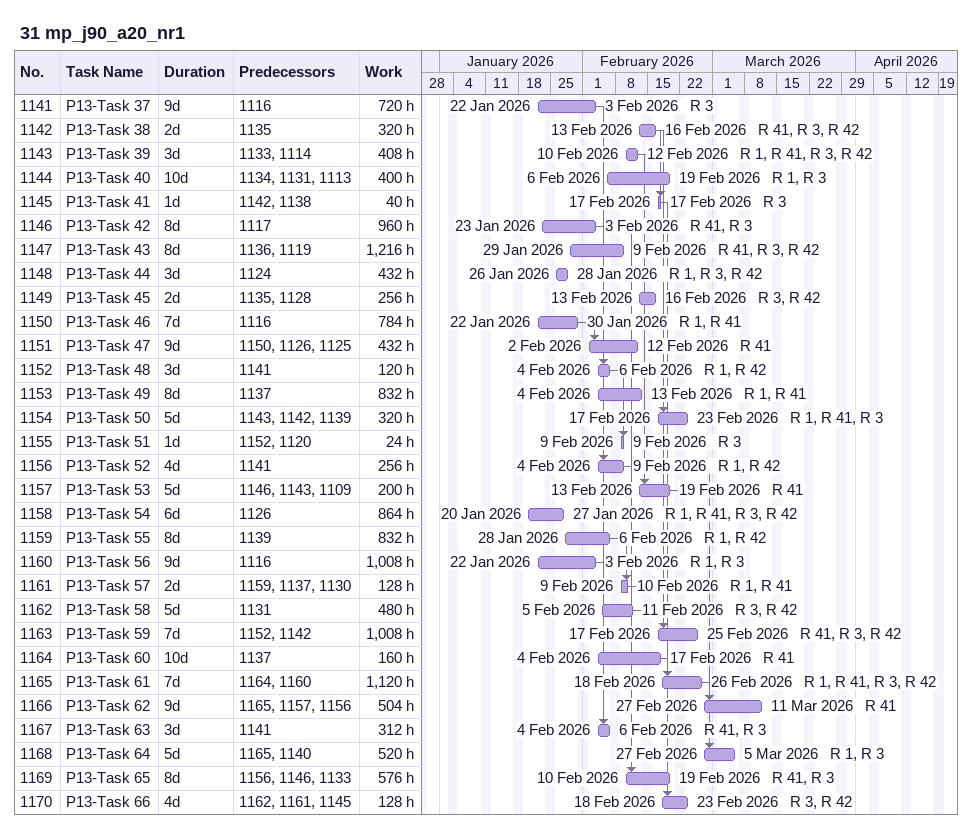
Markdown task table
31 mp_j90_a20_nr1

| ID | Task | Duration | Start | Finish | Predecessors | Resources | Work (h) |
|---|---|---|---|---|---|---|---|
| 1141 | P13-Task 37 | 9d | 2026-01-22 | 2026-02-03 | 1116 | R 3 | 720 |
| 1142 | P13-Task 38 | 2d | 2026-02-13 | 2026-02-16 | 1135 | R 41, R 3, R 42 | 320 |
| 1143 | P13-Task 39 | 3d | 2026-02-10 | 2026-02-12 | 1133, 1114 | R 1, R 41, R 3, R 42 | 408 |
| 1144 | P13-Task 40 | 10d | 2026-02-06 | 2026-02-19 | 1134, 1131, 1113 | R 1, R 3 | 400 |
| 1145 | P13-Task 41 | 1d | 2026-02-17 | 2026-02-17 | 1142, 1138 | R 3 | 40 |
| 1146 | P13-Task 42 | 8d | 2026-01-23 | 2026-02-03 | 1117 | R 41, R 3 | 960 |
| 1147 | P13-Task 43 | 8d | 2026-01-29 | 2026-02-09 | 1136, 1119 | R 41, R 3, R 42 | 1216 |
| 1148 | P13-Task 44 | 3d | 2026-01-26 | 2026-01-28 | 1124 | R 1, R 3, R 42 | 432 |
| 1149 | P13-Task 45 | 2d | 2026-02-13 | 2026-02-16 | 1135, 1128 | R 3, R 42 | 256 |
| 1150 | P13-Task 46 | 7d | 2026-01-22 | 2026-01-30 | 1116 | R 1, R 41 | 784 |
| 1151 | P13-Task 47 | 9d | 2026-02-02 | 2026-02-12 | 1150, 1126, 1125 | R 41 | 432 |
| 1152 | P13-Task 48 | 3d | 2026-02-04 | 2026-02-06 | 1141 | R 1, R 42 | 120 |
| 1153 | P13-Task 49 | 8d | 2026-02-04 | 2026-02-13 | 1137 | R 1, R 41 | 832 |
| 1154 | P13-Task 50 | 5d | 2026-02-17 | 2026-02-23 | 1143, 1142, 1139 | R 1, R 41, R 3 | 320 |
| 1155 | P13-Task 51 | 1d | 2026-02-09 | 2026-02-09 | 1152, 1120 | R 3 | 24 |
| 1156 | P13-Task 52 | 4d | 2026-02-04 | 2026-02-09 | 1141 | R 1, R 42 | 256 |
| 1157 | P13-Task 53 | 5d | 2026-02-13 | 2026-02-19 | 1146, 1143, 1109 | R 41 | 200 |
| 1158 | P13-Task 54 | 6d | 2026-01-20 | 2026-01-27 | 1126 | R 1, R 41, R 3, R 42 | 864 |
| 1159 | P13-Task 55 | 8d | 2026-01-28 | 2026-02-06 | 1139 | R 1, R 42 | 832 |
| 1160 | P13-Task 56 | 9d | 2026-01-22 | 2026-02-03 | 1116 | R 1, R 3 | 1008 |
| 1161 | P13-Task 57 | 2d | 2026-02-09 | 2026-02-10 | 1159, 1137, 1130 | R 1, R 41 | 128 |
| 1162 | P13-Task 58 | 5d | 2026-02-05 | 2026-02-11 | 1131 | R 3, R 42 | 480 |
| 1163 | P13-Task 59 | 7d | 2026-02-17 | 2026-02-25 | 1152, 1142 | R 41, R 3, R 42 | 1008 |
| 1164 | P13-Task 60 | 10d | 2026-02-04 | 2026-02-17 | 1137 | R 41 | 160 |
| 1165 | P13-Task 61 | 7d | 2026-02-18 | 2026-02-26 | 1164, 1160 | R 1, R 41, R 3, R 42 | 1120 |
| 1166 | P13-Task 62 | 9d | 2026-02-27 | 2026-03-11 | 1165, 1157, 1156 | R 41 | 504 |
| 1167 | P13-Task 63 | 3d | 2026-02-04 | 2026-02-06 | 1141 | R 41, R 3 | 312 |
| 1168 | P13-Task 64 | 5d | 2026-02-27 | 2026-03-05 | 1165, 1140 | R 1, R 3 | 520 |
| 1169 | P13-Task 65 | 8d | 2026-02-10 | 2026-02-19 | 1156, 1146, 1133 | R 41, R 3 | 576 |
| 1170 | P13-Task 66 | 4d | 2026-02-18 | 2026-02-23 | 1162, 1161, 1145 | R 3, R 42 | 128 |
